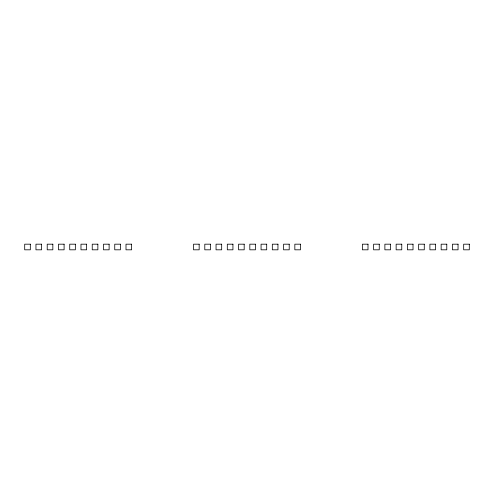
<?xml version="1.0" encoding="UTF-8"?>
<svg xmlns="http://www.w3.org/2000/svg" width="494" height="494" viewBox="0 0 494 494"><rect width="100%" height="100%" fill="white"/><g stroke="black" fill="none" stroke-linecap="round" stroke-linejoin="round"><path stroke-width="0.74" d="M30.325 244.184L24.7 244.184L24.7 249.816L30.325 249.816L30.325 244.184M41.582 244.184L35.957 244.184L35.957 249.816L41.582 249.816L41.582 244.184M52.839 244.184L47.214 244.184L47.214 249.816L52.839 249.816L52.839 244.184M64.097 244.184L58.465 244.184L58.465 249.816L64.097 249.816L64.097 244.184M75.354 244.184L69.722 244.184L69.722 249.816L75.354 249.816L75.354 244.184M86.604 244.184L80.979 244.184L80.979 249.816L86.604 249.816L86.604 244.184M97.861 244.184L92.236 244.184L92.236 249.816L97.861 249.816L97.861 244.184M109.118 244.184L103.487 244.184L103.487 249.816L109.118 249.816L109.118 244.184M120.375 244.184L114.744 244.184L114.744 249.816L120.375 249.816L120.375 244.184M131.626 244.184L126.001 244.184L126.001 249.816L131.626 249.816L131.626 244.184M199.162 244.184L193.537 244.184L193.537 249.816L199.162 249.816L199.162 244.184M210.419 244.184L204.794 244.184L204.794 249.816L210.419 249.816L210.419 244.184M221.676 244.184L216.045 244.184L216.045 249.816L221.676 249.816L221.676 244.184M232.933 244.184L227.302 244.184L227.302 249.816L232.933 249.816L232.933 244.184M244.184 244.184L238.559 244.184L238.559 249.816L244.184 249.816L244.184 244.184M255.441 244.184L249.816 244.184L249.816 249.816L255.441 249.816L255.441 244.184M266.698 244.184L261.067 244.184L261.067 249.816L266.698 249.816L266.698 244.184M277.955 244.184L272.324 244.184L272.324 249.816L277.955 249.816L277.955 244.184M289.206 244.184L283.581 244.184L283.581 249.816L289.206 249.816L289.206 244.184M300.463 244.184L294.838 244.184L294.838 249.816L300.463 249.816L300.463 244.184M367.999 244.184L362.374 244.184L362.374 249.816L367.999 249.816L367.999 244.184M379.256 244.184L373.625 244.184L373.625 249.816L379.256 249.816L379.256 244.184M390.513 244.184L384.882 244.184L384.882 249.816L390.513 249.816L390.513 244.184M401.764 244.184L396.139 244.184L396.139 249.816L401.764 249.816L401.764 244.184M413.021 244.184L407.396 244.184L407.396 249.816L413.021 249.816L413.021 244.184M424.278 244.184L418.646 244.184L418.646 249.816L424.278 249.816L424.278 244.184M435.535 244.184L429.904 244.184L429.904 249.816L435.535 249.816L435.535 244.184M446.786 244.184L441.161 244.184L441.161 249.816L446.786 249.816L446.786 244.184M458.043 244.184L452.418 244.184L452.418 249.816L458.043 249.816L458.043 244.184M469.3 244.184L463.675 244.184L463.675 249.816L469.3 249.816L469.3 244.184"/></g></svg>
